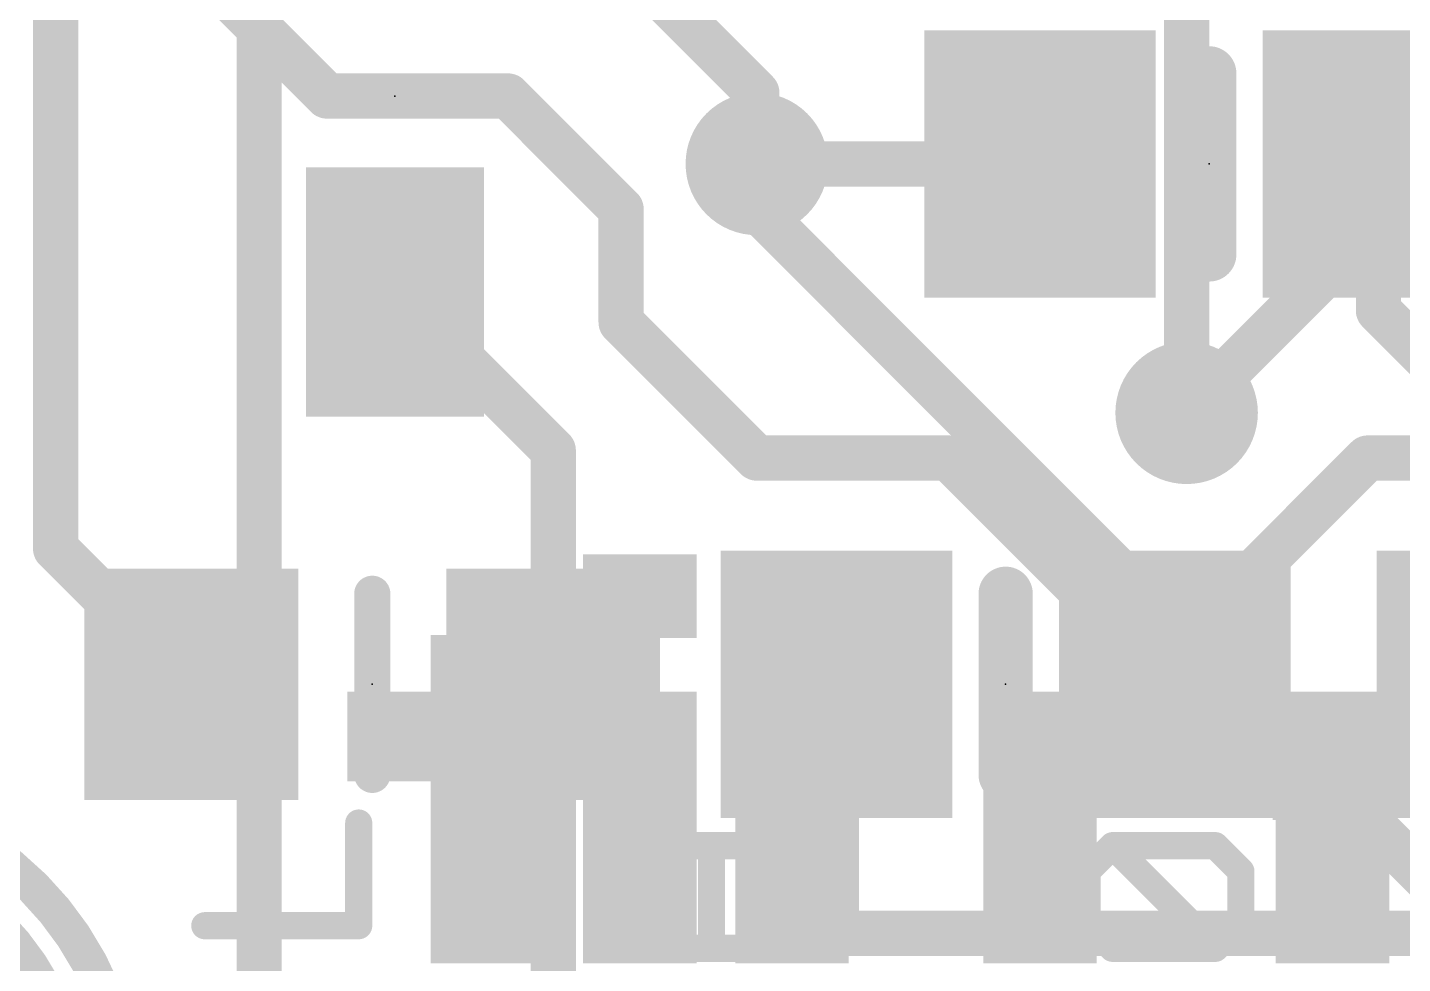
# Model space of a CAD drawing. Extents: x -0.1 to 30.5, y 0 to 19.2.
# Drawn here: x 3.78 to 11.5, y 4.53 to 9.78 of the extents above; entities that cross this region are included whole.
import ezdxf

# ---------------------------------------------------------------- set-up
doc = ezdxf.new("R2010")
doc.units = 0
for name, color, linetype in [('1', 12, 'CONTINUOUS'), ('16', 132, 'CONTINUOUS'), ('17', 110, 'CONTINUOUS'), ('18', 110, 'CONTINUOUS'), ('21', 40, 'CONTINUOUS'), ('22', 6, 'CONTINUOUS'), ('23', 53, 'CONTINUOUS')]:
    doc.layers.add(name, color=color, linetype=linetype)

# ---------------------------------------------------------------- blocks, each defined once
blk = doc.blocks.new('RECT')
blk.add_solid([(-0.5, -0.5), (0.5, -0.5), (-0.5, 0.5), (0.5, 0.5)])
blk = doc.blocks.new('ROUNDP')
at = {"const_width": 0.5}
blk.add_lwpolyline([(0, -0.25, 1), (0, 0.25, 1), (0, -0.25)], format="xyb", dxfattribs=at)
blk = doc.blocks.new('ROUNDV')
at = {"const_width": 0.5}
blk.add_lwpolyline([(0, -0.25, 1), (0, 0.25, 1), (0, -0.25)], format="xyb", dxfattribs=at)

msp = doc.modelspace()

# ---------------------------------------------------------------- linework, layer by layer
at = {"layer": '1', "const_width": 0.254}
for points in [[(3.937, 11.684), (3.937, 6.858)], [(6.792, 10.498), (7.874, 9.416)], [(5.461, 9.398), (4.892, 9.967)], [(6.477, 9.398), (5.461, 9.398)], [(7.112, 8.763), (6.477, 9.398)], [(7.874, 9.416), (7.874, 9.017)], [(7.874, 9.017), (9.464, 9.017)], [(11.364, 8.194), (11.364, 9.017)], [(11.364, 9.017), (11.364, 8.697)], [(7.112, 8.128), (7.112, 8.763)], [(11.364, 8.697), (10.287, 7.62)], [(6.731, 7.409), (5.842, 8.298)], [(11.684, 7.874), (11.364, 8.194)], [(7.874, 7.366), (7.112, 8.128)], [(6.731, 6.096), (6.731, 7.409)], [(7.874, 7.366), (8.951, 7.366)], [(8.951, 7.366), (10.221, 6.096)], [(11.303, 7.366), (10.221, 6.284)], [(14.732, 7.366), (11.303, 7.366)], [(3.937, 6.858), (4.699, 6.096)], [(10.221, 6.284), (10.221, 6.096)], [(6.731, 6.096), (6.731, 2.413)], [(8.321, 6.096), (8.321, 4.699)], [(8.321, 4.699), (11.938, 4.699)]]:
    msp.add_lwpolyline(points, dxfattribs=at)
at = {"layer": '1', "const_width": 0.127}
for points in [[(5.461, 9.4615, 1), (5.461, 9.3345)], [(5.4161, 9.3531, 1), (5.5059, 9.4429)], [(6.5219, 9.4429, 1), (6.4321, 9.3531)], [(6.477, 9.3345, 1), (6.477, 9.4615)], [(7.9375, 9.416, 1), (7.8105, 9.416)], [(7.8291, 9.3711, 1), (7.9189, 9.4609)], [(7.874, 9.0805, 1), (7.874, 8.9535)], [(9.464, 8.9535, 1), (9.464, 9.0805)], [(11.4275, 9.017, 1), (11.3005, 9.017)], [(11.4275, 9.017, 1), (11.3005, 9.017)], [(7.8105, 9.017, 1), (7.9375, 9.017)], [(7.1755, 8.763, 1), (7.0485, 8.763)], [(7.0671, 8.7181, 1), (7.1569, 8.8079)], [(11.4089, 8.6521, 1), (11.3191, 8.7419)], [(11.3005, 8.697, 1), (11.4275, 8.697)], [(5.8869, 8.3429, 1), (5.7971, 8.2531)], [(11.4089, 8.2389, 1), (11.3191, 8.1491)], [(7.1569, 8.1729, 1), (7.0671, 8.0831)], [(7.0485, 8.128, 1), (7.1755, 8.128)], [(11.3005, 8.194, 1), (11.4275, 8.194)], [(10.2421, 7.6649, 1), (10.3319, 7.5751)], [(6.7945, 7.409, 1), (6.6675, 7.409)], [(6.6861, 7.3641, 1), (6.7759, 7.4539)], [(7.874, 7.4295, 1), (7.874, 7.3025)], [(8.9959, 7.4109, 1), (8.9061, 7.3211)], [(8.951, 7.3025, 1), (8.951, 7.4295)], [(11.303, 7.4295, 1), (11.303, 7.3025)], [(11.3479, 7.3211, 1), (11.2581, 7.4109)], [(7.8291, 7.3211, 1), (7.9189, 7.4109)], [(3.9819, 6.9029, 1), (3.8921, 6.8131)], [(3.8735, 6.858, 1), (4.0005, 6.858)], [(10.2845, 6.284, 1), (10.1575, 6.284)], [(10.1761, 6.3289, 1), (10.2659, 6.2391)], [(4.6541, 6.0511, 1), (4.7439, 6.1409)], [(6.7945, 6.096, 1), (6.6675, 6.096)], [(8.3845, 6.096, 1), (8.2575, 6.096)], [(10.1761, 6.0511, 1), (10.2659, 6.1409)], [(6.6675, 6.096, 1), (6.7945, 6.096)], [(10.1575, 6.096, 1), (10.2845, 6.096)], [(8.321, 4.7625, 1), (8.321, 4.6355)], [(8.2575, 4.699, 1), (8.3845, 4.699)]]:
    msp.add_lwpolyline(points, format="xyb", dxfattribs=at)
at = {"layer": '16', "const_width": 0.254}
for points in [[(10.287, 7.62), (10.287, 15.24)], [(5.08, 1.524), (5.08, 14.351)], [(7.874, 8.763), (7.874, 9.017)], [(7.874, 8.763), (11.938, 4.699)]]:
    msp.add_lwpolyline(points, dxfattribs=at)
at = {"layer": '16', "const_width": 0.127}
for points in [[(7.9375, 9.017, 1), (7.8105, 9.017)], [(7.9189, 8.8079, 1), (7.8291, 8.7181)], [(7.8105, 8.763, 1), (7.9375, 8.763)], [(10.2235, 7.62, 1), (10.3505, 7.62)]]:
    msp.add_lwpolyline(points, format="xyb", dxfattribs=at)
at = {"layer": '21'}
for points, const_width in [([(10.414, 8.509), (10.414, 9.525)], 0.3048), ([(9.271, 6.604), (9.271, 5.588)], 0.3048), ([(5.715, 6.604), (5.715, 5.588)], 0.2032), ([(5.6388, 4.7412), (5.6388, 5.3175)], 0.1524), ([(7.1875, 4.9024), (7.4756, 5.1905)], 0.1524), ([(7.4756, 5.1905), (8.0518, 5.1905)], 0.1524), ([(7.6196, 4.6142), (7.6196, 5.1905)], 0.1524), ([(9.7275, 5.0464), (9.8715, 5.1905)], 0.1524), ([(9.8715, 5.1905), (10.4477, 5.1905)], 0.1524), ([(10.4477, 4.6142), (9.8715, 5.1905)], 0.1524), ([(10.4477, 5.1905), (10.5918, 5.0464)], 0.1524), ([(9.7275, 4.7583), (9.7275, 5.0464)], 0.1524), ([(10.5918, 5.0464), (10.5918, 4.7583)], 0.1524), ([(7.4756, 4.6142), (7.1875, 4.9024)], 0.1524), ([(4.7745, 4.7412), (5.6388, 4.7412)], 0.1524), ([(9.8715, 4.6142), (9.7275, 4.7583)], 0.1524), ([(10.5918, 4.7583), (10.4477, 4.6142)], 0.1524), ([(8.0518, 4.6142), (7.4756, 4.6142)], 0.1524), ([(10.4477, 4.6142), (9.8715, 4.6142)], 0.1524)]:
    msp.add_lwpolyline(points, dxfattribs=dict(at, const_width=const_width))
for points, const_width in [([(10.4902, 9.525, 1), (10.3378, 9.525)], 0.1524), ([(10.3378, 8.509, 1), (10.4902, 8.509)], 0.1524), ([(9.3472, 6.604, 1), (9.1948, 6.604)], 0.1524), ([(5.7658, 6.604, 1), (5.6642, 6.604)], 0.1016), ([(5.6642, 5.588, 1), (5.7658, 5.588)], 0.1016), ([(9.1948, 5.588, 1), (9.3472, 5.588)], 0.1524), ([(2.54, 1.883, 1), (2.54, 5.483, 1), (2.54, 1.883)], 0.2032), ([(5.6769, 5.3175, 1), (5.6007, 5.3175)], 0.0762), ([(7.4756, 5.2286, 1), (7.4756, 5.1524)], 0.0762), ([(7.5025, 5.1635, 1), (7.4486, 5.2174)], 0.0762), ([(7.6577, 5.1905, 1), (7.5815, 5.1905)], 0.0762), ([(8.0518, 5.1524, 1), (8.0518, 5.2286)], 0.0762), ([(9.8715, 5.2286, 1), (9.8715, 5.1524)], 0.0762), ([(9.8985, 5.2174, 1), (9.8446, 5.1635)], 0.0762), ([(9.8985, 5.1635, 1), (9.8446, 5.2174)], 0.0762), ([(10.4747, 5.2174, 1), (10.4208, 5.1635)], 0.0762), ([(10.4477, 5.1524, 1), (10.4477, 5.2286)], 0.0762), ([(9.7656, 5.0464, 1), (9.6894, 5.0464)], 0.0762), ([(9.7005, 5.0733, 1), (9.7544, 5.0195)], 0.0762), ([(10.6299, 5.0464, 1), (10.5537, 5.0464)], 0.0762), ([(10.5649, 5.0195, 1), (10.6187, 5.0733)], 0.0762), ([(7.2144, 4.9293, 1), (7.1605, 4.8754)], 0.0762), ([(7.1605, 4.9293, 1), (7.2144, 4.8754)], 0.0762), ([(4.7745, 4.7793, 1), (4.7745, 4.7031)], 0.0762), ([(5.6388, 4.7031, 1), (5.6388, 4.7793)], 0.0762), ([(9.7544, 4.7852, 1), (9.7005, 4.7314)], 0.0762), ([(9.6894, 4.7583, 1), (9.7656, 4.7583)], 0.0762), ([(10.5537, 4.7583, 1), (10.6299, 4.7583)], 0.0762), ([(10.6187, 4.7314, 1), (10.5649, 4.7852)], 0.0762), ([(5.6007, 4.7412, 1), (5.6769, 4.7412)], 0.0762), ([(7.4756, 4.6523, 1), (7.4756, 4.5761)], 0.0762), ([(7.4486, 4.5873, 1), (7.5025, 4.6412)], 0.0762), ([(7.5815, 4.6142, 1), (7.6577, 4.6142)], 0.0762), ([(8.0518, 4.5761, 1), (8.0518, 4.6523)], 0.0762), ([(9.8715, 4.6523, 1), (9.8715, 4.5761)], 0.0762), ([(9.8446, 4.5873, 1), (9.8985, 4.6412)], 0.0762), ([(10.4208, 4.6412, 1), (10.4747, 4.5873)], 0.0762), ([(10.4208, 4.5873, 1), (10.4747, 4.6412)], 0.0762), ([(10.4477, 4.5761, 1), (10.4477, 4.6523)], 0.0762)]:
    msp.add_lwpolyline(points, format="xyb", dxfattribs=dict(at, const_width=const_width))
at = {"layer": '23'}
for p in [(5.842, 9.398), (10.414, 9.017), (5.715, 6.096), (9.271, 6.096)]:
    msp.add_point(p, dxfattribs=at)

# ---------------------------------------------------------------- block references
at = {"layer": '1', "xscale": 1.3, "yscale": 1.5, "rotation": 180}
for p in [(9.464, 9.017), (11.364, 9.017)]:
    msp.add_blockref('RECT', p, dxfattribs=at)
at = {"layer": '1', "yscale": 1.4, "rotation": 180}
msp.add_blockref('RECT', (5.842, 8.298), dxfattribs=at)
at = {"layer": '1'}
for p, xscale, yscale in [((8.321, 6.096), 1.3, 1.5), ((10.221, 6.096), 1.3, 1.5), ((12.004, 6.096), 1.3, 1.5), ((4.699, 6.096), 1.2, 1.3), ((6.731, 6.096), 1.2, 1.3)]:
    msp.add_blockref('RECT', p, dxfattribs=dict(at, xscale=xscale, yscale=yscale))
at = {"layer": '17', "xscale": 3.216, "yscale": 3.216}
msp.add_blockref('ROUNDP', (2.54, 3.683), dxfattribs=at)
msp.add_blockref('ROUNDP', (2.54, 3.683), dxfattribs=at)
at = {"layer": '18', "xscale": 0.8001, "yscale": 0.8001}
for p in [(7.874, 9.017), (7.874, 9.017), (10.287, 7.62), (10.287, 7.62)]:
    msp.add_blockref('ROUNDV', p, dxfattribs=at)
at = {"layer": '22', "rotation": 180}
for p, xscale, yscale in [((7.2169, 6.8174), 0.637, 0.0167), ((7.2169, 6.8006), 0.637, 0.0168), ((7.2169, 6.7839), 0.637, 0.0167), ((7.2169, 6.7671), 0.637, 0.0168), ((7.2169, 6.7503), 0.637, 0.0168), ((7.2169, 6.7336), 0.637, 0.0167), ((7.2169, 6.7168), 0.637, 0.0168), ((7.2169, 6.7), 0.637, 0.0168), ((7.2169, 6.6833), 0.637, 0.0167), ((7.2169, 6.6665), 0.637, 0.0168), ((7.2169, 6.6497), 0.637, 0.0168), ((7.2169, 6.633), 0.637, 0.0167), ((7.2169, 6.6162), 0.637, 0.0168), ((7.2169, 6.5994), 0.637, 0.0168), ((7.2169, 6.5827), 0.637, 0.0167), ((7.2169, 6.5659), 0.637, 0.0168), ((7.2169, 6.5492), 0.637, 0.0167), ((7.2169, 6.5324), 0.637, 0.0168), ((7.2169, 6.5156), 0.637, 0.0168), ((7.2169, 6.4989), 0.637, 0.0167), ((7.2169, 6.4821), 0.637, 0.0168), ((7.2169, 6.4653), 0.637, 0.0168), ((7.2169, 6.4486), 0.637, 0.0167), ((7.2169, 6.4318), 0.637, 0.0168), ((7.2169, 6.415), 0.637, 0.0168), ((6.362, 6.3647), 0.6371, 0.0167), ((6.362, 6.348), 0.6371, 0.0168), ((6.362, 6.3312), 0.6371, 0.0168), ((7.2169, 6.3982), 0.637, 0.0167), ((7.2169, 6.3815), 0.637, 0.0168), ((7.2169, 6.3647), 0.637, 0.0167), ((6.362, 6.3144), 0.6371, 0.0167), ((6.362, 6.2977), 0.6371, 0.0168), ((6.362, 6.2809), 0.6371, 0.0168), ((6.362, 6.2641), 0.6371, 0.0167), ((6.362, 6.2474), 0.6371, 0.0168), ((6.362, 6.2306), 0.6371, 0.0168), ((6.362, 6.2138), 0.6371, 0.0167), ((6.362, 6.1971), 0.6371, 0.0168), ((6.362, 6.1803), 0.6371, 0.0168), ((6.362, 6.1635), 0.6371, 0.0167), ((6.362, 6.1468), 0.6371, 0.0168), ((6.362, 6.1301), 0.6371, 0.0167), ((6.362, 6.1133), 0.6371, 0.0168), ((6.362, 6.0965), 0.6371, 0.0168), ((6.1273, 6.0462), 1.1065, 0.0168), ((6.1273, 6.0295), 1.1065, 0.0167), ((6.362, 6.0798), 0.6371, 0.0167), ((6.362, 6.063), 0.6371, 0.0168), ((7.2169, 6.0462), 0.637, 0.0168), ((7.2169, 6.0295), 0.637, 0.0167), ((8.0718, 6.0462), 0.6371, 0.0168), ((8.0718, 6.0295), 0.6371, 0.0167), ((9.4633, 6.0462), 0.637, 0.0168), ((9.4633, 6.0295), 0.637, 0.0167), ((10.1925, 6.0462), 0.3856, 0.0168), ((10.2009, 6.0295), 0.4024, 0.0167), ((11.1062, 6.0462), 0.6371, 0.0168), ((11.1062, 6.0295), 0.6371, 0.0167), ((6.1273, 6.0127), 1.1065, 0.0168), ((6.1273, 5.9959), 1.1065, 0.0168), ((6.1273, 5.9792), 1.1065, 0.0167), ((6.1273, 5.9624), 1.1065, 0.0168), ((6.1273, 5.9457), 1.1065, 0.0167), ((7.2169, 6.0127), 0.637, 0.0168), ((7.2169, 5.9959), 0.637, 0.0168), ((7.2169, 5.9792), 0.637, 0.0167), ((7.2169, 5.9624), 0.637, 0.0168), ((7.2169, 5.9457), 0.637, 0.0167), ((8.0718, 6.0127), 0.6371, 0.0168), ((8.0718, 5.9959), 0.6371, 0.0168), ((8.0718, 5.9792), 0.6371, 0.0167), ((8.0718, 5.9624), 0.6371, 0.0168), ((8.0718, 5.9457), 0.6371, 0.0167), ((9.4633, 6.0127), 0.637, 0.0168), ((9.4633, 5.9959), 0.637, 0.0168), ((9.4633, 5.9792), 0.637, 0.0167), ((9.4633, 5.9624), 0.637, 0.0168), ((9.4633, 5.9457), 0.637, 0.0167), ((10.2428, 5.9959), 0.4862, 0.0168), ((10.2261, 6.0127), 0.4527, 0.0168), ((10.2512, 5.9792), 0.5029, 0.0167), ((10.268, 5.9624), 0.5365, 0.0168), ((10.268, 5.9457), 0.5365, 0.0167), ((11.1062, 6.0127), 0.6371, 0.0168), ((11.1062, 5.9959), 0.6371, 0.0168), ((11.1062, 5.9792), 0.6371, 0.0167), ((11.1062, 5.9624), 0.6371, 0.0168), ((11.1062, 5.9457), 0.6371, 0.0167), ((6.1273, 5.9289), 1.1065, 0.0168), ((6.1273, 5.9121), 1.1065, 0.0168), ((6.1273, 5.8954), 1.1065, 0.0167), ((6.1273, 5.8786), 1.1065, 0.0168), ((6.1273, 5.8618), 1.1065, 0.0168), ((7.2169, 5.9289), 0.637, 0.0168), ((7.2169, 5.9121), 0.637, 0.0168), ((7.2169, 5.8954), 0.637, 0.0167), ((7.2169, 5.8786), 0.637, 0.0168), ((7.2169, 5.8618), 0.637, 0.0168), ((8.0718, 5.9289), 0.6371, 0.0168), ((8.0718, 5.9121), 0.6371, 0.0168), ((8.0718, 5.8954), 0.6371, 0.0167), ((8.0718, 5.8786), 0.6371, 0.0168), ((8.0718, 5.8618), 0.6371, 0.0168), ((9.4633, 5.9289), 0.637, 0.0168), ((9.4633, 5.9121), 0.637, 0.0168), ((9.4633, 5.8954), 0.637, 0.0167), ((9.4633, 5.8786), 0.637, 0.0168), ((9.4633, 5.8618), 0.637, 0.0168), ((10.2763, 5.9289), 0.5532, 0.0168), ((10.2931, 5.9121), 0.5868, 0.0168), ((10.3015, 5.8954), 0.6035, 0.0167), ((10.3099, 5.8786), 0.6203, 0.0168), ((10.3183, 5.8618), 0.6371, 0.0168), ((11.1062, 5.9289), 0.6371, 0.0168), ((11.1062, 5.9121), 0.6371, 0.0168), ((11.1062, 5.8954), 0.6371, 0.0167), ((11.1062, 5.8786), 0.6371, 0.0168), ((11.1062, 5.8618), 0.6371, 0.0168), ((6.1273, 5.8451), 1.1065, 0.0167), ((6.1273, 5.8283), 1.1065, 0.0168), ((6.1273, 5.8115), 1.1065, 0.0168), ((6.1273, 5.7948), 1.1065, 0.0167), ((7.2169, 5.8451), 0.637, 0.0167), ((7.2169, 5.8283), 0.637, 0.0168), ((7.2169, 5.8115), 0.637, 0.0168), ((7.2169, 5.7948), 0.637, 0.0167), ((8.0718, 5.8451), 0.6371, 0.0167), ((8.0718, 5.8283), 0.6371, 0.0168), ((8.0718, 5.8115), 0.6371, 0.0168), ((8.0718, 5.7948), 0.6371, 0.0167), ((9.4633, 5.8451), 0.637, 0.0167), ((9.4633, 5.8283), 0.637, 0.0168), ((9.4633, 5.8115), 0.637, 0.0168), ((9.4633, 5.7948), 0.637, 0.0167), ((10.3266, 5.8451), 0.6538, 0.0167), ((10.335, 5.8283), 0.6706, 0.0168), ((10.3434, 5.8115), 0.6873, 0.0168), ((10.3518, 5.7948), 0.7041, 0.0167), ((11.1062, 5.8451), 0.6371, 0.0167), ((11.1062, 5.8283), 0.6371, 0.0168), ((11.1062, 5.8115), 0.6371, 0.0168), ((11.1062, 5.7948), 0.6371, 0.0167), ((6.1273, 5.778), 1.1065, 0.0168), ((6.1273, 5.7612), 1.1065, 0.0168), ((6.1273, 5.7445), 1.1065, 0.0167), ((6.1273, 5.7277), 1.1065, 0.0168), ((6.1273, 5.711), 1.1065, 0.0167), ((7.2169, 5.778), 0.637, 0.0168), ((7.2169, 5.7612), 0.637, 0.0168), ((7.2169, 5.7445), 0.637, 0.0167), ((7.2169, 5.7277), 0.637, 0.0168), ((7.2169, 5.711), 0.637, 0.0167), ((8.0718, 5.778), 0.6371, 0.0168), ((8.0718, 5.7612), 0.6371, 0.0168), ((8.0718, 5.7445), 0.6371, 0.0167), ((8.0718, 5.7277), 0.6371, 0.0168), ((8.0718, 5.711), 0.6371, 0.0167), ((9.4633, 5.778), 0.637, 0.0168), ((9.4633, 5.7612), 0.637, 0.0168), ((9.4633, 5.7445), 0.637, 0.0167), ((9.4633, 5.7277), 0.637, 0.0168), ((9.4633, 5.711), 0.637, 0.0167), ((10.3685, 5.7612), 0.7376, 0.0168), ((10.3769, 5.7445), 0.7544, 0.0167), ((10.3853, 5.7277), 0.7712, 0.0168), ((10.7122, 5.711), 1.425, 0.0167), ((10.3602, 5.778), 0.7209, 0.0168), ((11.1062, 5.778), 0.6371, 0.0168), ((11.1062, 5.7612), 0.6371, 0.0168), ((11.1062, 5.7445), 0.6371, 0.0167), ((11.1062, 5.7277), 0.6371, 0.0168), ((6.1273, 5.6942), 1.1065, 0.0168), ((6.1273, 5.6774), 1.1065, 0.0168), ((6.1273, 5.6607), 1.1065, 0.0167), ((6.1273, 5.6439), 1.1065, 0.0168), ((6.1273, 5.6271), 1.1065, 0.0168), ((7.2169, 5.6942), 0.637, 0.0168), ((7.2169, 5.6774), 0.637, 0.0168), ((7.2169, 5.6607), 0.637, 0.0167), ((7.2169, 5.6439), 0.637, 0.0168), ((7.2169, 5.6271), 0.637, 0.0168), ((8.0718, 5.6942), 0.6371, 0.0168), ((8.0718, 5.6774), 0.6371, 0.0168), ((8.0718, 5.6607), 0.6371, 0.0167), ((8.0718, 5.6439), 0.6371, 0.0168), ((8.0718, 5.6271), 0.6371, 0.0168), ((9.4633, 5.6942), 0.637, 0.0168), ((9.4633, 5.6774), 0.637, 0.0168), ((9.4633, 5.6607), 0.637, 0.0167), ((9.4633, 5.6439), 0.637, 0.0168), ((9.4633, 5.6271), 0.637, 0.0168), ((10.7122, 5.6942), 1.425, 0.0168), ((10.7122, 5.6774), 1.425, 0.0168), ((10.7122, 5.6607), 1.425, 0.0167), ((10.7122, 5.6439), 1.425, 0.0168), ((10.7122, 5.6271), 1.425, 0.0168), ((6.1273, 5.6104), 1.1065, 0.0167), ((6.1273, 5.5936), 1.1065, 0.0168), ((6.1273, 5.5768), 1.1065, 0.0168), ((6.1273, 5.5601), 1.1065, 0.0167), ((7.2169, 5.6104), 0.637, 0.0167), ((7.2169, 5.5936), 0.637, 0.0168), ((7.2169, 5.5768), 0.637, 0.0168), ((7.2169, 5.5601), 0.637, 0.0167), ((8.0718, 5.6104), 0.6371, 0.0167), ((8.0718, 5.5936), 0.6371, 0.0168), ((8.0718, 5.5768), 0.6371, 0.0168), ((8.0718, 5.5601), 0.6371, 0.0167), ((9.4633, 5.6104), 0.637, 0.0167), ((9.4633, 5.5936), 0.637, 0.0168), ((9.4633, 5.5768), 0.637, 0.0168), ((9.4633, 5.5601), 0.637, 0.0167), ((10.7122, 5.6104), 1.425, 0.0167), ((10.7122, 5.5936), 1.425, 0.0168), ((10.7122, 5.5768), 1.425, 0.0168), ((10.7122, 5.5601), 1.425, 0.0167), ((6.362, 5.5433), 0.6371, 0.0168), ((6.362, 5.5266), 0.6371, 0.0167), ((6.362, 5.5098), 0.6371, 0.0168), ((6.362, 5.493), 0.6371, 0.0168), ((6.362, 5.4763), 0.6371, 0.0167), ((7.2169, 5.5433), 0.637, 0.0168), ((7.2169, 5.5266), 0.637, 0.0167), ((7.2169, 5.5098), 0.637, 0.0168), ((7.2169, 5.493), 0.637, 0.0168), ((7.2169, 5.4763), 0.637, 0.0167), ((8.0718, 5.5433), 0.6371, 0.0168), ((8.0718, 5.5266), 0.6371, 0.0167), ((8.0718, 5.5098), 0.6371, 0.0168), ((8.0718, 5.493), 0.6371, 0.0168), ((8.0718, 5.4763), 0.6371, 0.0167), ((9.4633, 5.5433), 0.637, 0.0168), ((9.4633, 5.5266), 0.637, 0.0167), ((9.4633, 5.5098), 0.637, 0.0168), ((9.4633, 5.493), 0.637, 0.0168), ((9.4633, 5.4763), 0.637, 0.0167), ((10.7122, 5.5433), 1.425, 0.0168), ((10.7122, 5.5266), 1.425, 0.0167), ((10.7122, 5.5098), 1.425, 0.0168), ((10.7122, 5.493), 1.425, 0.0168), ((10.7122, 5.4763), 1.425, 0.0167), ((6.362, 5.4595), 0.6371, 0.0168), ((6.362, 5.4427), 0.6371, 0.0168), ((6.362, 5.426), 0.6371, 0.0167), ((6.362, 5.4092), 0.6371, 0.0168), ((7.2169, 5.4595), 0.637, 0.0168), ((7.2169, 5.4427), 0.637, 0.0168), ((7.2169, 5.426), 0.637, 0.0167), ((7.2169, 5.4092), 0.637, 0.0168), ((8.0718, 5.4595), 0.6371, 0.0168), ((8.0718, 5.4427), 0.6371, 0.0168), ((8.0718, 5.426), 0.6371, 0.0167), ((8.0718, 5.4092), 0.6371, 0.0168), ((9.4633, 5.4595), 0.637, 0.0168), ((9.4633, 5.4427), 0.637, 0.0168), ((9.4633, 5.426), 0.637, 0.0167), ((9.4633, 5.4092), 0.637, 0.0168), ((10.7122, 5.4595), 1.425, 0.0168), ((10.7122, 5.4427), 1.425, 0.0168), ((10.9386, 5.426), 0.9723, 0.0167), ((11.0056, 5.4092), 0.8382, 0.0168), ((6.362, 5.3924), 0.6371, 0.0168), ((6.362, 5.3757), 0.6371, 0.0167), ((6.362, 5.3589), 0.6371, 0.0168), ((6.362, 5.3421), 0.6371, 0.0168), ((6.362, 5.3254), 0.6371, 0.0167), ((7.2169, 5.3924), 0.637, 0.0168), ((7.2169, 5.3757), 0.637, 0.0167), ((7.2169, 5.3589), 0.637, 0.0168), ((7.2169, 5.3421), 0.637, 0.0168), ((7.2169, 5.3254), 0.637, 0.0167), ((8.0718, 5.3924), 0.6371, 0.0168), ((8.0718, 5.3757), 0.6371, 0.0167), ((8.0718, 5.3589), 0.6371, 0.0168), ((8.0718, 5.3421), 0.6371, 0.0168), ((8.0718, 5.3254), 0.6371, 0.0167), ((9.4633, 5.3924), 0.637, 0.0168), ((9.4633, 5.3757), 0.637, 0.0167), ((9.4633, 5.3589), 0.637, 0.0168), ((9.4633, 5.3421), 0.637, 0.0168), ((9.4633, 5.3254), 0.637, 0.0167), ((11.0224, 5.3924), 0.8047, 0.0168), ((11.0559, 5.3757), 0.7377, 0.0167), ((11.0894, 5.3589), 0.6706, 0.0168), ((11.0978, 5.3421), 0.6538, 0.0168), ((11.1062, 5.3254), 0.6371, 0.0167), ((6.362, 5.3086), 0.6371, 0.0168), ((6.362, 5.2919), 0.6371, 0.0167), ((6.362, 5.2751), 0.6371, 0.0168), ((6.362, 5.2583), 0.6371, 0.0168), ((6.362, 5.2416), 0.6371, 0.0167), ((7.2169, 5.3086), 0.637, 0.0168), ((7.2169, 5.2919), 0.637, 0.0167), ((7.2169, 5.2751), 0.637, 0.0168), ((7.2169, 5.2583), 0.637, 0.0168), ((7.2169, 5.2416), 0.637, 0.0167), ((8.0718, 5.3086), 0.6371, 0.0168), ((8.0718, 5.2919), 0.6371, 0.0167), ((8.0718, 5.2751), 0.6371, 0.0168), ((8.0718, 5.2583), 0.6371, 0.0168), ((8.0718, 5.2416), 0.6371, 0.0167), ((9.4633, 5.3086), 0.637, 0.0168), ((9.4633, 5.2919), 0.637, 0.0167), ((9.4633, 5.2751), 0.637, 0.0168), ((9.4633, 5.2583), 0.637, 0.0168), ((9.4633, 5.2416), 0.637, 0.0167), ((11.1062, 5.3086), 0.6371, 0.0168), ((11.1062, 5.2919), 0.6371, 0.0167), ((11.1062, 5.2751), 0.6371, 0.0168), ((11.1062, 5.2583), 0.6371, 0.0168), ((11.1062, 5.2416), 0.6371, 0.0167), ((6.362, 5.2248), 0.6371, 0.0168), ((6.362, 5.208), 0.6371, 0.0168), ((6.362, 5.1913), 0.6371, 0.0167), ((6.362, 5.1745), 0.6371, 0.0168), ((7.2169, 5.2248), 0.637, 0.0168), ((7.2169, 5.208), 0.637, 0.0168), ((7.2169, 5.1913), 0.637, 0.0167), ((7.2169, 5.1745), 0.637, 0.0168), ((8.0718, 5.2248), 0.6371, 0.0168), ((8.0718, 5.208), 0.6371, 0.0168), ((8.0718, 5.1913), 0.6371, 0.0167), ((8.0718, 5.1745), 0.6371, 0.0168), ((9.4633, 5.2248), 0.637, 0.0168), ((9.4633, 5.208), 0.637, 0.0168), ((9.4633, 5.1913), 0.637, 0.0167), ((9.4633, 5.1745), 0.637, 0.0168), ((11.1062, 5.2248), 0.6371, 0.0168), ((11.1062, 5.208), 0.6371, 0.0168), ((11.1062, 5.1913), 0.6371, 0.0167), ((11.1062, 5.1745), 0.6371, 0.0168), ((6.362, 5.1577), 0.6371, 0.0168), ((6.362, 5.141), 0.6371, 0.0167), ((6.362, 5.1242), 0.6371, 0.0168), ((6.362, 5.1075), 0.6371, 0.0167), ((6.362, 5.0907), 0.6371, 0.0168), ((7.2169, 5.1577), 0.637, 0.0168), ((7.2169, 5.141), 0.637, 0.0167), ((7.2169, 5.1242), 0.637, 0.0168), ((7.2169, 5.1075), 0.637, 0.0167), ((7.2169, 5.0907), 0.637, 0.0168), ((8.0718, 5.1577), 0.6371, 0.0168), ((8.0718, 5.141), 0.6371, 0.0167), ((8.0718, 5.1242), 0.6371, 0.0168), ((8.0718, 5.1075), 0.6371, 0.0167), ((8.0718, 5.0907), 0.6371, 0.0168), ((9.4633, 5.1577), 0.637, 0.0168), ((9.4633, 5.141), 0.637, 0.0167), ((9.4633, 5.1242), 0.637, 0.0168), ((9.4633, 5.1075), 0.637, 0.0167), ((9.4633, 5.0907), 0.637, 0.0168), ((11.1062, 5.1577), 0.6371, 0.0168), ((11.1062, 5.141), 0.6371, 0.0167), ((11.1062, 5.1242), 0.6371, 0.0168), ((11.1062, 5.1075), 0.6371, 0.0167), ((11.1062, 5.0907), 0.6371, 0.0168), ((6.362, 5.0739), 0.6371, 0.0168), ((6.362, 5.0572), 0.6371, 0.0167), ((6.362, 5.0404), 0.6371, 0.0168), ((6.362, 5.0236), 0.6371, 0.0168), ((7.2169, 5.0739), 0.637, 0.0168), ((7.2169, 5.0572), 0.637, 0.0167), ((7.2169, 5.0404), 0.637, 0.0168), ((7.2169, 5.0236), 0.637, 0.0168), ((8.0718, 5.0739), 0.6371, 0.0168), ((8.0718, 5.0572), 0.6371, 0.0167), ((8.0718, 5.0404), 0.6371, 0.0168), ((8.0718, 5.0236), 0.6371, 0.0168), ((9.4633, 5.0739), 0.637, 0.0168), ((9.4633, 5.0572), 0.637, 0.0167), ((9.4633, 5.0404), 0.637, 0.0168), ((9.4633, 5.0236), 0.637, 0.0168), ((11.1062, 5.0739), 0.6371, 0.0168), ((11.1062, 5.0572), 0.6371, 0.0167), ((11.1062, 5.0404), 0.6371, 0.0168), ((11.1062, 5.0236), 0.6371, 0.0168), ((6.362, 5.0069), 0.6371, 0.0167), ((6.362, 4.9901), 0.6371, 0.0168), ((6.362, 4.9733), 0.6371, 0.0168), ((6.362, 4.9566), 0.6371, 0.0167), ((6.362, 4.9398), 0.6371, 0.0168), ((7.2169, 5.0069), 0.637, 0.0167), ((7.2169, 4.9901), 0.637, 0.0168), ((7.2169, 4.9733), 0.637, 0.0168), ((7.2169, 4.9566), 0.637, 0.0167), ((7.2169, 4.9398), 0.637, 0.0168), ((8.0718, 5.0069), 0.6371, 0.0167), ((8.0718, 4.9901), 0.6371, 0.0168), ((8.0718, 4.9733), 0.6371, 0.0168), ((8.0718, 4.9566), 0.6371, 0.0167), ((8.0718, 4.9398), 0.6371, 0.0168), ((9.4633, 5.0069), 0.637, 0.0167), ((9.4633, 4.9901), 0.637, 0.0168), ((9.4633, 4.9733), 0.637, 0.0168), ((9.4633, 4.9566), 0.637, 0.0167), ((9.4633, 4.9398), 0.637, 0.0168), ((11.1062, 5.0069), 0.6371, 0.0167), ((11.1062, 4.9901), 0.6371, 0.0168), ((11.1062, 4.9733), 0.6371, 0.0168), ((11.1062, 4.9566), 0.6371, 0.0167), ((11.1062, 4.9398), 0.6371, 0.0168), ((6.362, 4.923), 0.6371, 0.0168), ((6.362, 4.9063), 0.6371, 0.0167), ((6.362, 4.8895), 0.6371, 0.0168), ((6.362, 4.8727), 0.6371, 0.0167), ((6.362, 4.856), 0.6371, 0.0168), ((7.2169, 4.923), 0.637, 0.0168), ((7.2169, 4.9063), 0.637, 0.0167), ((7.2169, 4.8895), 0.637, 0.0168), ((7.2169, 4.8727), 0.637, 0.0167), ((7.2169, 4.856), 0.637, 0.0168), ((8.0718, 4.923), 0.6371, 0.0168), ((8.0718, 4.9063), 0.6371, 0.0167), ((8.0718, 4.8895), 0.6371, 0.0168), ((8.0718, 4.8727), 0.6371, 0.0167), ((8.0718, 4.856), 0.6371, 0.0168), ((9.4633, 4.923), 0.637, 0.0168), ((9.4633, 4.9063), 0.637, 0.0167), ((9.4633, 4.8895), 0.637, 0.0168), ((9.4633, 4.8727), 0.637, 0.0167), ((9.4633, 4.856), 0.637, 0.0168), ((11.1062, 4.923), 0.6371, 0.0168), ((11.1062, 4.9063), 0.6371, 0.0167), ((11.1062, 4.8895), 0.6371, 0.0168), ((11.1062, 4.8727), 0.6371, 0.0167), ((11.1062, 4.856), 0.6371, 0.0168), ((6.362, 4.8392), 0.6371, 0.0168), ((6.362, 4.8224), 0.6371, 0.0167), ((6.362, 4.8057), 0.6371, 0.0168), ((6.362, 4.7889), 0.6371, 0.0168), ((7.2169, 4.8392), 0.637, 0.0168), ((7.2169, 4.8224), 0.637, 0.0167), ((7.2169, 4.8057), 0.637, 0.0168), ((7.2169, 4.7889), 0.637, 0.0168), ((8.0718, 4.8392), 0.6371, 0.0168), ((8.0718, 4.8224), 0.6371, 0.0167), ((8.0718, 4.8057), 0.6371, 0.0168), ((8.0718, 4.7889), 0.6371, 0.0168), ((9.4633, 4.8392), 0.637, 0.0168), ((9.4633, 4.8224), 0.637, 0.0167), ((9.4633, 4.8057), 0.637, 0.0168), ((9.4633, 4.7889), 0.637, 0.0168), ((11.1062, 4.8392), 0.6371, 0.0168), ((11.1062, 4.8224), 0.6371, 0.0167), ((11.1062, 4.8057), 0.6371, 0.0168), ((11.1062, 4.7889), 0.6371, 0.0168), ((6.362, 4.7721), 0.6371, 0.0167), ((6.362, 4.7554), 0.6371, 0.0168), ((6.362, 4.7386), 0.6371, 0.0168), ((6.362, 4.7218), 0.6371, 0.0167), ((6.362, 4.7051), 0.6371, 0.0168), ((7.2169, 4.7721), 0.637, 0.0167), ((7.2169, 4.7554), 0.637, 0.0168), ((7.2169, 4.7386), 0.637, 0.0168), ((7.2169, 4.7218), 0.637, 0.0167), ((7.2169, 4.7051), 0.637, 0.0168), ((8.0718, 4.7721), 0.6371, 0.0167), ((8.0718, 4.7554), 0.6371, 0.0168), ((8.0718, 4.7386), 0.6371, 0.0168), ((8.0718, 4.7218), 0.6371, 0.0167), ((8.0718, 4.7051), 0.6371, 0.0168), ((9.4633, 4.7721), 0.637, 0.0167), ((9.4633, 4.7554), 0.637, 0.0168), ((9.4633, 4.7386), 0.637, 0.0168), ((9.4633, 4.7218), 0.637, 0.0167), ((9.4633, 4.7051), 0.637, 0.0168), ((11.1062, 4.7721), 0.6371, 0.0167), ((11.1062, 4.7554), 0.6371, 0.0168), ((11.1062, 4.7386), 0.6371, 0.0168), ((11.1062, 4.7218), 0.6371, 0.0167), ((11.1062, 4.7051), 0.6371, 0.0168), ((6.362, 4.6883), 0.6371, 0.0167), ((6.362, 4.6716), 0.6371, 0.0168), ((6.362, 4.6548), 0.6371, 0.0168), ((6.362, 4.638), 0.6371, 0.0167), ((7.2169, 4.6883), 0.637, 0.0167), ((7.2169, 4.6716), 0.637, 0.0168), ((7.2169, 4.6548), 0.637, 0.0168), ((7.2169, 4.638), 0.637, 0.0167), ((8.0718, 4.6883), 0.6371, 0.0167), ((8.0718, 4.6716), 0.6371, 0.0168), ((8.0718, 4.6548), 0.6371, 0.0168), ((8.0718, 4.638), 0.6371, 0.0167), ((9.4633, 4.6883), 0.637, 0.0167), ((9.4633, 4.6716), 0.637, 0.0168), ((9.4633, 4.6548), 0.637, 0.0168), ((9.4633, 4.638), 0.637, 0.0167), ((11.1062, 4.6883), 0.6371, 0.0167), ((11.1062, 4.6716), 0.6371, 0.0168), ((11.1062, 4.6548), 0.6371, 0.0168), ((11.1062, 4.638), 0.6371, 0.0167), ((6.362, 4.6213), 0.6371, 0.0168), ((6.362, 4.6045), 0.6371, 0.0168), ((6.362, 4.5878), 0.6371, 0.0167), ((6.362, 4.571), 0.6371, 0.0168), ((6.362, 4.5542), 0.6371, 0.0168), ((7.2169, 4.6213), 0.637, 0.0168), ((7.2169, 4.6045), 0.637, 0.0168), ((7.2169, 4.5878), 0.637, 0.0167), ((7.2169, 4.571), 0.637, 0.0168), ((7.2169, 4.5542), 0.637, 0.0168), ((8.0718, 4.6213), 0.6371, 0.0168), ((8.0718, 4.6045), 0.6371, 0.0168), ((8.0718, 4.5878), 0.6371, 0.0167), ((8.0718, 4.571), 0.6371, 0.0168), ((8.0718, 4.5542), 0.6371, 0.0168), ((9.4633, 4.6213), 0.637, 0.0168), ((9.4633, 4.6045), 0.637, 0.0168), ((9.4633, 4.5878), 0.637, 0.0167), ((9.4633, 4.571), 0.637, 0.0168), ((9.4633, 4.5542), 0.637, 0.0168), ((11.1062, 4.6213), 0.6371, 0.0168), ((11.1062, 4.6045), 0.6371, 0.0168), ((11.1062, 4.5878), 0.6371, 0.0167), ((11.1062, 4.571), 0.6371, 0.0168), ((11.1062, 4.5542), 0.6371, 0.0168), ((6.362, 4.5375), 0.6371, 0.0167), ((7.2169, 4.5375), 0.637, 0.0167), ((8.0718, 4.5375), 0.6371, 0.0167), ((9.4633, 4.5375), 0.637, 0.0167), ((11.1062, 4.5375), 0.6371, 0.0167)]:
    msp.add_blockref('RECT', p, dxfattribs=dict(at, xscale=xscale, yscale=yscale))

doc.saveas('drawing.dxf')
